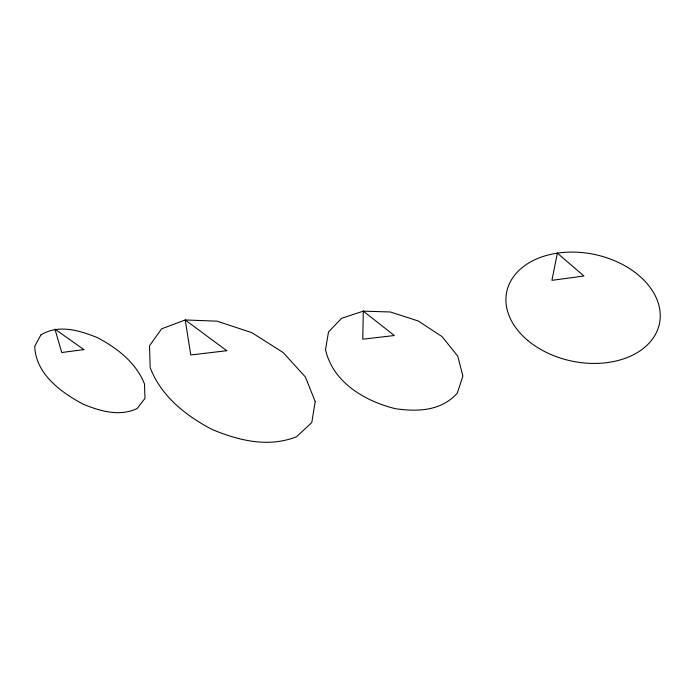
<?xml version="1.0" encoding="UTF-8"?>
<svg xmlns="http://www.w3.org/2000/svg" width="695" height="695" viewBox="0 0 695 695"><rect width="100%" height="100%" fill="white"/><g stroke="black" fill="none" stroke-linecap="round" stroke-linejoin="round"><path stroke-width="1.04" d="M363.294 311.134L362.764 339.195L394.343 335.529L363.294 311.134L341.584 318.31L328.492 331.993L325.538 349.724C332.87 382.354 364.936 401.197 395.333 408.677C417.643 411.944 441.108 411.075 457.258 393.214L462.905 376.047L457.736 356.118L442.063 336.623L418.242 320.986L390.364 311.986L363.294 311.134M315.217 401.641L311.777 422.551L296.496 436.781C268.27 447.789 239.254 440.734 212.305 429.553C185.869 415.784 161.101 396.237 150.172 367.594L149.529 345.762L161.57 328.839L185.226 319.961L217.118 321.177L251.842 332.67L283.108 352.495L305.383 376.951L315.217 401.641M557.347 253.145L551.934 280.337L583.965 276.011L557.347 253.145M40.892 334.938L34.75 346.292C35.645 373.919 60.83 392.18 83.044 404.151C100.054 411.136 119.705 416.965 137.271 408.443L144.994 398.331L144.464 383.866C135.951 362.529 117.186 348.108 97.465 337.64C79.708 330.559 58.493 323.913 40.892 334.938M83.869 349.611L61.742 352.513L54.94 329.1L83.869 349.611M226.761 350.706L190.769 354.98L185.226 319.961L226.761 350.706M527.774 340.446A77.996 54.514 11.7 0 0 657.348 330.429A77.996 54.514 11.7 0 0 564.114 252.381A77.996 54.514 11.7 0 0 527.774 340.446"/></g></svg>
